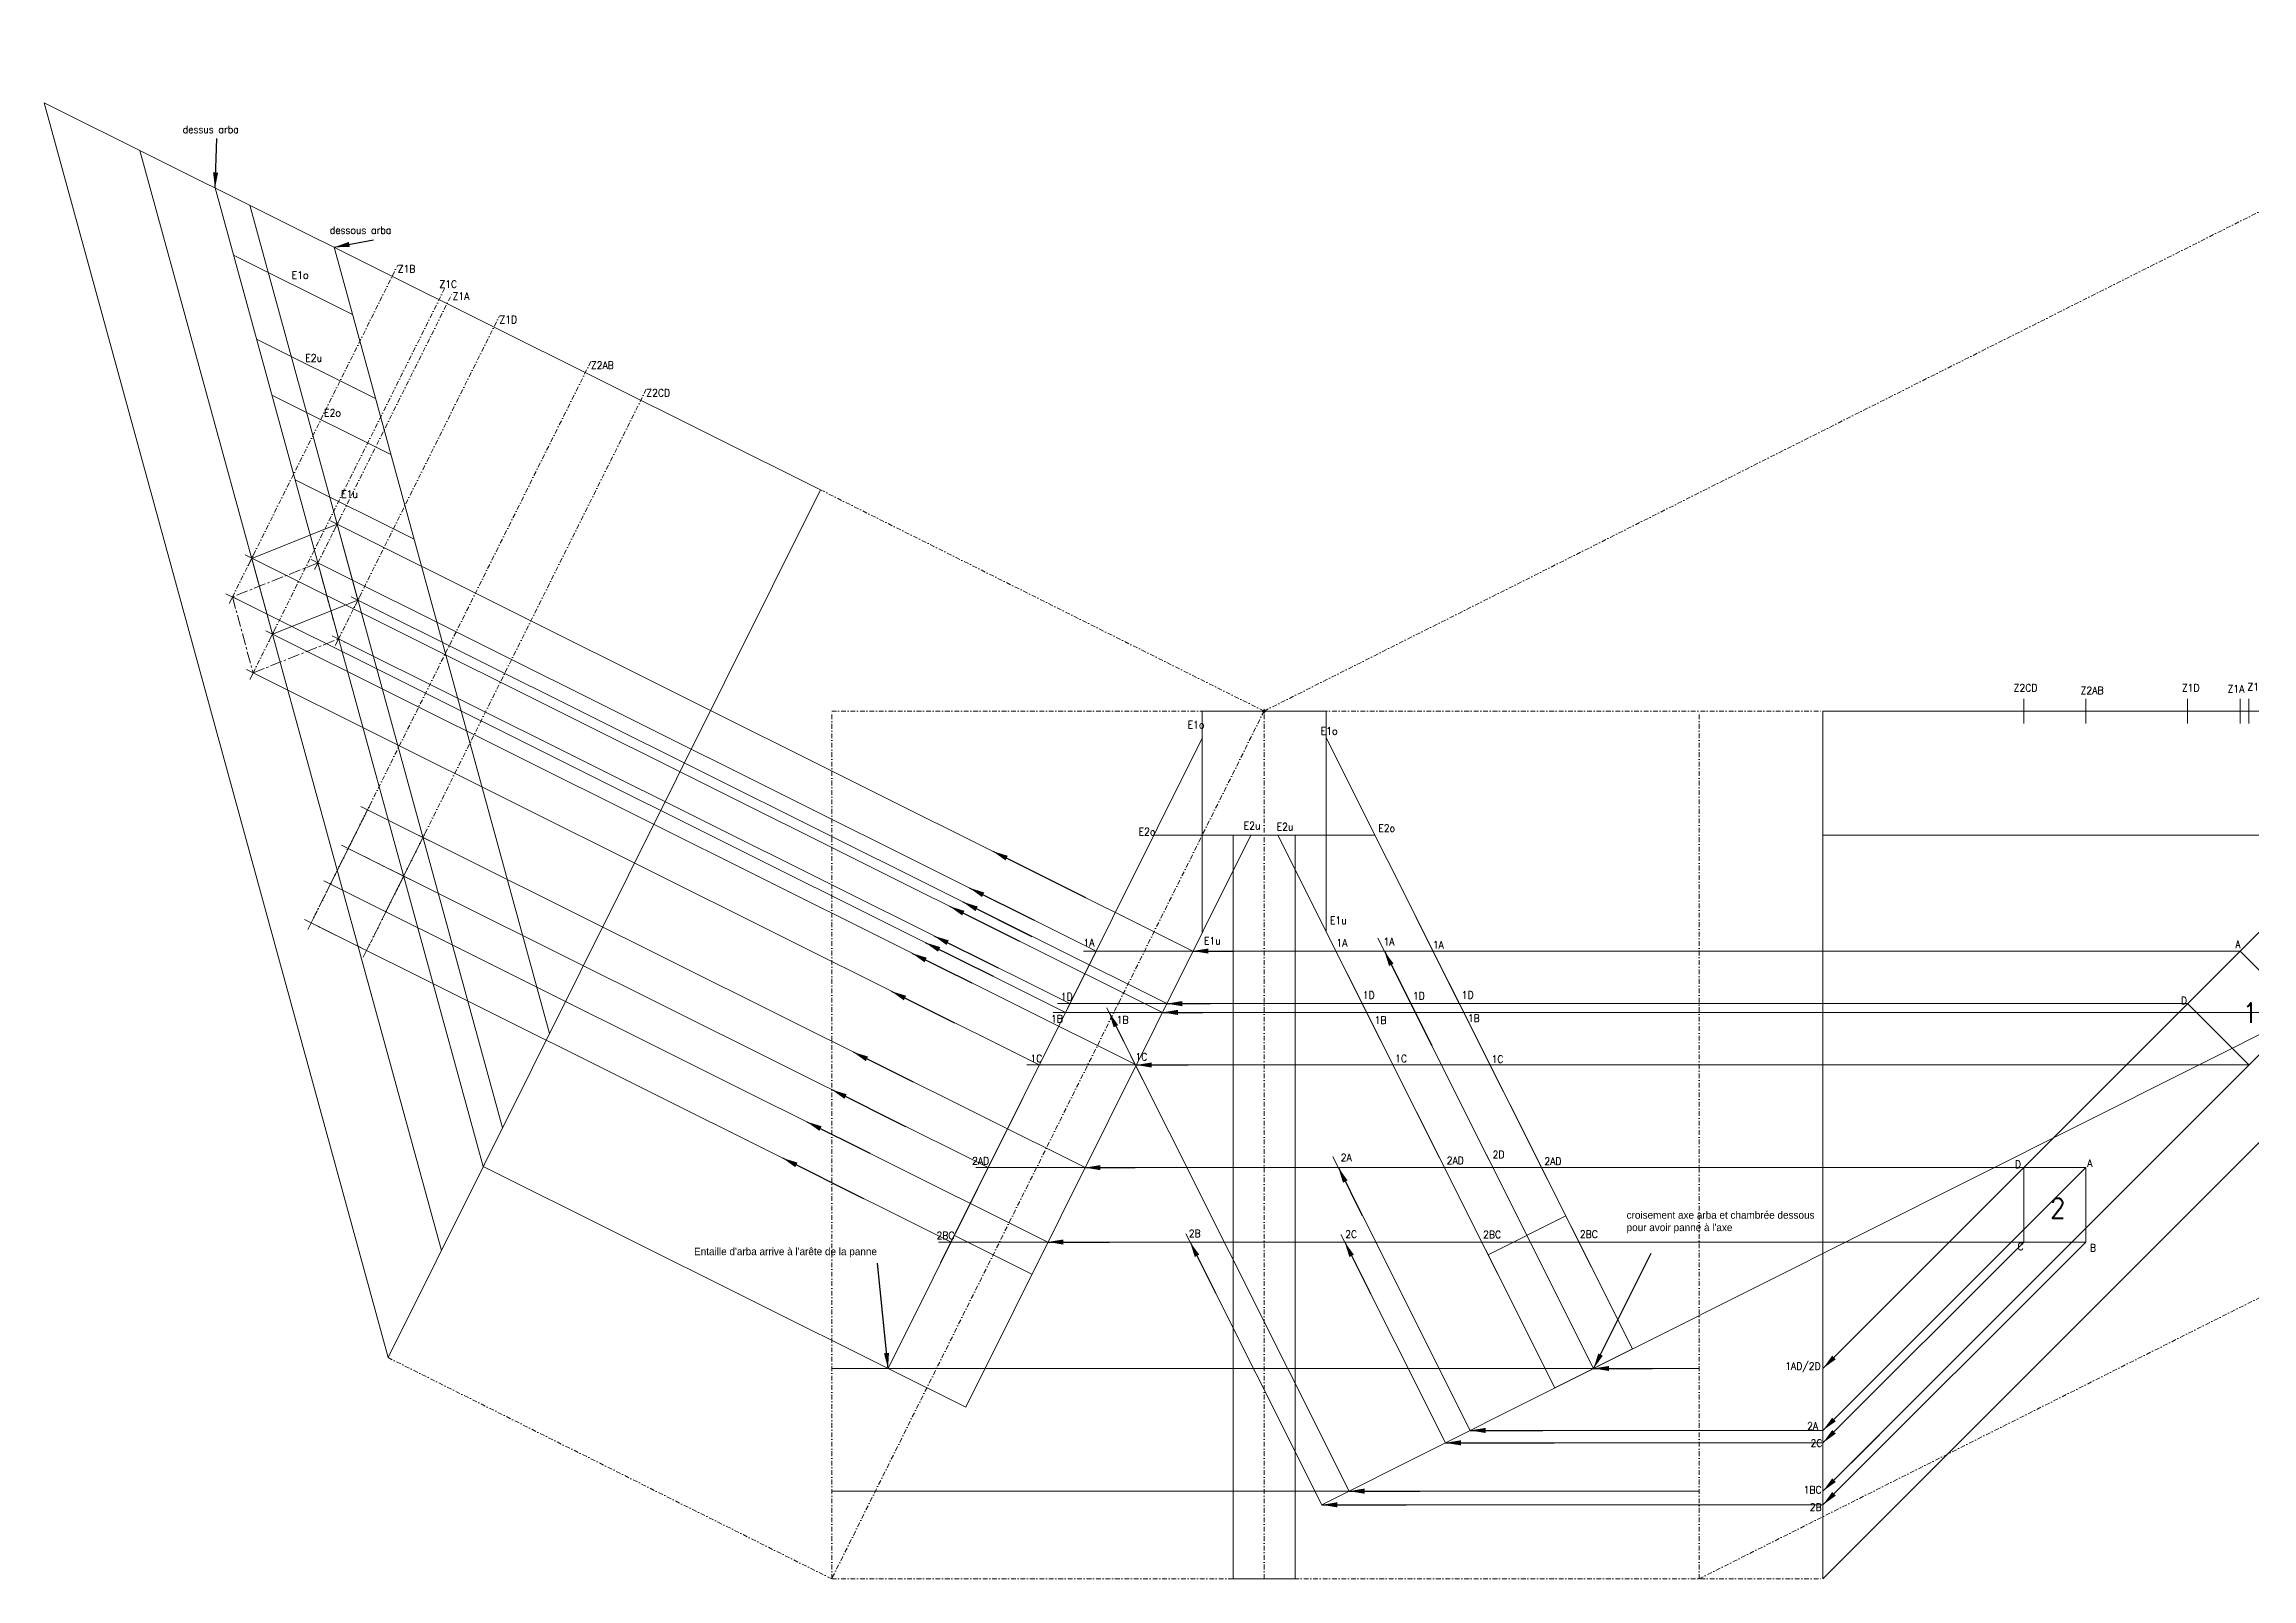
# Model space of a CAD drawing. Header units: millimetres. Extents: x -318 to 1024, y 0 to 776.
# Drawn here: x -318 to 573, y 0 to 619 of the extents above; entities that cross this region are included whole.
import ezdxf

# ---------------------------------------------------------------- set-up
doc = ezdxf.new("R2010")
doc.units = ezdxf.units.MM
doc.header["$PDMODE"] = 34
doc.linetypes.add('CENTERTINY', pattern=[7.62, 4.7625, -0.9525, 0.9525, -0.9525])
doc.linetypes.add('DASHDOTTINY', pattern=[3.81, 1.905, -0.9025, 0.1, -0.9025])
doc.layers.get('0').update_dxf_attribs({"linetype": 'DASHDOTTINY', "lineweight": 0, "true_color": 0xffffff})
for name, color, linetype, lineweight, true_color in [('0_ch_panne', 3, 'Continuous', 0, 0x00ff00), ('0_vues', 7, 'Continuous', 0, 0xffffff), ('1_arba_droite', 1, 'Continuous', 0, 0xff0000), ('1_arba_gauche', 1, 'Continuous', 0, 0xff0000), ('1_pannes_plan', 1, 'Continuous', 0, 0xff0000), ('barbe_panne_horizontal', 54, 'Continuous', 0, 0x808000), ('barbe_panne_vertical', 94, 'Continuous', 0, 0x008000), ('coupe_bord_pannes', 4, 'Continuous', 0, 0x00ffff), ('emprunte_ous_panne_arba', 6, 'CENTERTINY', 0, 0xff00ff), ('emprunte_us_panne_arba', 5, 'Continuous', 0, 0x0000ff), ('engueulement', 2, 'Continuous', 0, 0xffff00)]:
    doc.layers.add(name, color=color, linetype=linetype, lineweight=lineweight, true_color=true_color)
doc.styles.get("Standard").update_dxf_attribs({"font": ''})
doc.styles.add('textstyle0', font='')
doc.styles.add('textstyle1', font='txt')
doc.styles.add('textstyle11', font='')
doc.styles.add('textstyle12', font='')
doc.styles.add('textstyle13', font='txt')
doc.styles.add('textstyle14', font='')
doc.styles.add('textstyle15', font='')
doc.styles.add('textstyle16', font='')
doc.styles.add('textstyle17', font='')
doc.styles.add('textstyle18', font='')
doc.styles.add('textstyle19', font='')
doc.styles.add('textstyle20', font='')
doc.styles.add('textstyle22', font='')
doc.styles.add('textstyle23', font='')
doc.styles.add('textstyle24', font='')
doc.styles.add('textstyle25', font='')
doc.styles.add('textstyle26', font='')
doc.styles.add('textstyle27', font='')
doc.styles.add('textstyle28', font='')
doc.styles.add('textstyle29', font='')
doc.styles.add('textstyle3', font='')
doc.styles.add('textstyle30', font='')
doc.styles.add('textstyle31', font='')
doc.styles.add('textstyle32', font='')
doc.styles.add('textstyle33', font='')
doc.styles.add('textstyle34', font='')
doc.styles.add('textstyle35', font='')
doc.styles.add('textstyle36', font='')
doc.styles.add('textstyle37', font='')
doc.styles.add('textstyle38', font='')
doc.styles.add('textstyle39', font='')
doc.styles.add('textstyle4', font='')
doc.styles.add('textstyle41', font='')
doc.styles.add('textstyle43', font='')
doc.styles.add('textstyle45', font='')
doc.styles.add('textstyle47', font='')
doc.styles.add('textstyle48', font='')
doc.styles.add('textstyle49', font='')
doc.styles.add('textstyle50', font='')
doc.styles.add('textstyle51', font='')
doc.styles.add('textstyle52', font='')
doc.styles.add('textstyle53', font='')
doc.styles.add('textstyle54', font='')
doc.styles.add('textstyle55', font='')
doc.styles.add('textstyle56', font='')
doc.styles.add('textstyle57', font='')
doc.styles.add('textstyle58', font='')
doc.styles.add('textstyle59', font='')
doc.styles.add('textstyle6', font='')
doc.styles.add('textstyle60', font='')
doc.styles.add('textstyle61', font='')
doc.styles.add('textstyle62', font='')
doc.styles.add('textstyle63', font='')
doc.styles.add('textstyle64', font='')
doc.styles.add('textstyle65', font='')
doc.styles.add('textstyle66', font='')
doc.styles.add('textstyle67', font='')
doc.styles.add('textstyle68', font='')
doc.styles.add('textstyle69', font='')
doc.styles.add('textstyle70', font='')
doc.styles.add('textstyle71', font='')
doc.styles.add('textstyle72', font='')
doc.styles.add('textstyle73', font='')
doc.styles.add('textstyle74', font='')
doc.styles.add('textstyle8', font='')
doc.styles.add('textstyle9', font='')
doc.styles.get('Standard').set_extended_font_data('txt')
doc.styles.get('textstyle0').set_extended_font_data('standard')
doc.styles.get('textstyle11').set_extended_font_data('standard')
doc.styles.get('textstyle12').set_extended_font_data('standard')
doc.styles.get('textstyle14').set_extended_font_data('standard')
doc.styles.get('textstyle15').set_extended_font_data('standard')
doc.styles.get('textstyle16').set_extended_font_data('STANDARD')
doc.styles.get('textstyle17').set_extended_font_data('STANDARD')
doc.styles.get('textstyle18').set_extended_font_data('STANDARD')
doc.styles.get('textstyle19').set_extended_font_data('STANDARD')
doc.styles.get('textstyle20').set_extended_font_data('STANDARD')
doc.styles.get('textstyle22').set_extended_font_data('STANDARD')
doc.styles.get('textstyle23').set_extended_font_data('STANDARD')
doc.styles.get('textstyle24').set_extended_font_data('STANDARD')
doc.styles.get('textstyle25').set_extended_font_data('STANDARD')
doc.styles.get('textstyle26').set_extended_font_data('STANDARD')
doc.styles.get('textstyle27').set_extended_font_data('STANDARD')
doc.styles.get('textstyle28').set_extended_font_data('STANDARD')
doc.styles.get('textstyle29').set_extended_font_data('STANDARD')
doc.styles.get('textstyle3').set_extended_font_data('STANDARD')
doc.styles.get('textstyle30').set_extended_font_data('STANDARD')
doc.styles.get('textstyle31').set_extended_font_data('STANDARD')
doc.styles.get('textstyle32').set_extended_font_data('STANDARD')
doc.styles.get('textstyle33').set_extended_font_data('STANDARD')
doc.styles.get('textstyle34').set_extended_font_data('STANDARD')
doc.styles.get('textstyle35').set_extended_font_data('STANDARD')
doc.styles.get('textstyle36').set_extended_font_data('STANDARD')
doc.styles.get('textstyle37').set_extended_font_data('STANDARD')
doc.styles.get('textstyle38').set_extended_font_data('STANDARD')
doc.styles.get('textstyle39').set_extended_font_data('STANDARD')
doc.styles.get('textstyle4').set_extended_font_data('standard')
doc.styles.get('textstyle41').set_extended_font_data('STANDARD')
doc.styles.get('textstyle43').set_extended_font_data('STANDARD')
doc.styles.get('textstyle45').set_extended_font_data('STANDARD')
doc.styles.get('textstyle47').set_extended_font_data('STANDARD')
doc.styles.get('textstyle48').set_extended_font_data('STANDARD')
doc.styles.get('textstyle49').set_extended_font_data('STANDARD')
doc.styles.get('textstyle50').set_extended_font_data('STANDARD')
doc.styles.get('textstyle51').set_extended_font_data('STANDARD')
doc.styles.get('textstyle52').set_extended_font_data('STANDARD')
doc.styles.get('textstyle53').set_extended_font_data('STANDARD')
doc.styles.get('textstyle54').set_extended_font_data('STANDARD')
doc.styles.get('textstyle55').set_extended_font_data('STANDARD')
doc.styles.get('textstyle56').set_extended_font_data('STANDARD')
doc.styles.get('textstyle57').set_extended_font_data('STANDARD')
doc.styles.get('textstyle58').set_extended_font_data('STANDARD')
doc.styles.get('textstyle59').set_extended_font_data('STANDARD')
doc.styles.get('textstyle6').set_extended_font_data('STANDARD')
doc.styles.get('textstyle60').set_extended_font_data('STANDARD')
doc.styles.get('textstyle61').set_extended_font_data('STANDARD')
doc.styles.get('textstyle62').set_extended_font_data('STANDARD')
doc.styles.get('textstyle63').set_extended_font_data('STANDARD')
doc.styles.get('textstyle64').set_extended_font_data('STANDARD')
doc.styles.get('textstyle65').set_extended_font_data('STANDARD')
doc.styles.get('textstyle66').set_extended_font_data('STANDARD')
doc.styles.get('textstyle67').set_extended_font_data('STANDARD')
doc.styles.get('textstyle68').set_extended_font_data('STANDARD')
doc.styles.get('textstyle69').set_extended_font_data('STANDARD')
doc.styles.get('textstyle70').set_extended_font_data('STANDARD')
doc.styles.get('textstyle71').set_extended_font_data('STANDARD')
doc.styles.get('textstyle72').set_extended_font_data('STANDARD')
doc.styles.get('textstyle73').set_extended_font_data('STANDARD')
doc.styles.get('textstyle74').set_extended_font_data('STANDARD')
doc.styles.get('textstyle8').set_extended_font_data('standard')
doc.styles.get('textstyle9').set_extended_font_data('standard')
doc.dimstyles.get("Standard").update_dxf_attribs({"dimtxt": 2.5, "dimasz": 2.5, "dimexe": 1.25, "dimexo": 0.625, "dimtad": 1, "dimtxsty": 'Standard', "dimcen": 2.5, "dimadec": 0, "dimazin": 0, "dimtfac": 1, "dimtmove": 0, "dimatfit": 3, "dimfxl": 1, "dimarcsym": 0})

msp = doc.modelspace()

# ---------------------------------------------------------------- linework, layer by layer
for p, q in [((174.47, 350), (710.79, 618.98)), ((-4.53, 439.22), (174.47, 350)), ((0, 0), (0, 350)), ((174.47, 350), (0, 0)), ((0, 350), (400, 350)), ((174.47, 0), (174.47, 350)), ((350, 0), (350, 350)), ((350, 0), (886.33, 268.98)), ((-178.99, 89.22), (0, 0)), ((0, 0), (400, 0))]:
    msp.add_line(p, q)
msp.add_point((174.47, 350))
at = {"layer": '0_ch_panne'}
for p, q in [((-279.14, 576.11), (-157.48, 132.39)), ((-234.84, 554.03), (-132.81, 181.88)), ((350, 84.85), (0, 84.85)), ((350, 35.36), (0, 35.36))]:
    msp.add_line(p, q, dxfattribs=at)
at = {"layer": '0_vues'}
for p, q in [((-317.77, 595.37), (-4.53, 439.22)), ((-317.77, 595.37), (-178.99, 89.22)), ((-248.82, 560.99), (-140.59, 166.27)), ((-200.77, 537.05), (-113.83, 219.95)), ((-4.53, 439.22), (-178.99, 89.22)), ((149.47, 350), (199.47, 350)), ((149.47, 300), (149.47, 350)), ((199.47, 300), (199.47, 350)), ((400, 0), (400, 350)), ((400, 350), (750, 350)), ((750, 350), (400, 0)), ((481, 355), (481, 345)), ((506, 345), (506, 355)), ((547.14, 345), (547.14, 355)), ((568.35, 345), (568.35, 355)), ((571.89, 345), (571.89, 355)), ((149.47, 339.07), (22.74, 84.85)), ((199.47, 339.19), (323.09, 92.7)), ((169.1, 300), (54.07, 69.24)), ((149.47, 300), (199.47, 300)), ((161.97, 0), (161.97, 300)), ((179.96, 300), (291.8, 77.01)), ((186.97, 0), (186.97, 300)), ((400, 300), (700, 300)), ((615.15, 300), (400, 84.85)), ((664.64, 300), (400, 35.36)), ((568.35, 253.21), (593.1, 228.46)), ((547.14, 231.99), (571.89, 207.25)), ((506, 165.85), (481, 165.85)), ((481, 135.85), (481, 165.85)), ((506, 135.85), (506, 165.85)), ((264.89, 130.66), (296.18, 146.35)), ((49.5, 138.53), (80.83, 122.92)), ((506, 135.85), (481, 135.85)), ((291.8, 77.01), (323.09, 92.7)), ((22.74, 84.85), (54.07, 69.24)), ((161.97, 35.36), (186.97, 35.36)), ((161.97, 0), (186.97, 0))]:
    msp.add_line(p, q, dxfattribs=at)
at = {"layer": '0_vues', "linetype": 'DASHDOTTINY'}
for p, q in [((-241.8, 396.01), (-175.1, 529.83)), ((-233.46, 365.37), (-156.18, 520.4)), ((-207.34, 409.73), (-152.97, 518.8)), ((-199, 379.09), (-134.06, 509.38)), ((-97.17, 490.99), (-210.04, 264.56)), ((-74.79, 479.83), (-187.66, 253.4))]:
    msp.add_line(p, q, dxfattribs=at)
at = {"layer": '1_arba_droite'}
msp.add_line((197.78, 29.85), (843.77, 353.84), dxfattribs=at)
at = {"layer": '1_arba_gauche'}
msp.add_line((-140.59, 166.27), (22.74, 84.85), dxfattribs=at)
at = {"layer": '1_pannes_plan'}
for p, q in [((-199.56, 425.35), (145.77, 253.21)), ((-234.02, 411.62), (133.43, 228.46)), ((-207.34, 409.73), (106.66, 253.21)), ((-241.8, 396.01), (94.33, 228.46)), ((-191.22, 394.7), (135.2, 231.99)), ((-225.68, 380.98), (122.86, 207.25)), ((96.09, 231.99), (-199, 379.09)), ((-233.46, 365.37), (83.75, 207.25)), ((-187.31, 310.17), (102.22, 165.85)), ((-195.09, 294.56), (63.12, 165.85)), ((87.27, 135.85), (-202.26, 280.17)), ((-210.04, 264.56), (48.16, 135.85)), ((568.35, 253.21), (106.66, 253.21)), ((223.01, 253.21), (307.44, 84.85)), ((547.14, 231.99), (96.09, 231.99)), ((593.1, 228.46), (94.33, 228.46)), ((111.9, 228.46), (208.75, 35.36)), ((571.89, 207.25), (83.75, 207.25)), ((506, 165.85), (63.12, 165.85)), ((204.44, 165.85), (257.6, 59.85)), ((506, 165.85), (400, 59.85)), ((506, 135.85), (48.16, 135.85)), ((144.62, 135.85), (197.78, 29.85)), ((207, 135.85), (247.63, 54.85)), ((481, 135.85), (400, 54.85)), ((506, 135.85), (400, 29.85)), ((400, 54.85), (247.63, 54.85)), ((400, 59.85), (257.6, 59.85)), ((400, 29.85), (197.78, 29.85))]:
    msp.add_line(p, q, dxfattribs=at)
at = {"layer": 'barbe_panne_horizontal'}
for p, q in [((220.39, 258.42), (226.29, 246.67)), ((218.57, 253.21), (228.01, 253.21)), ((227.65, 231.99), (238.36, 231.99)), ((231.24, 236.8), (235.39, 228.52)), ((108.66, 228.46), (118.52, 228.46)), ((110.97, 230.33), (114.54, 223.2)), ((117.81, 207.25), (127.91, 207.25)), ((120.57, 211.19), (125.46, 201.43)), ((202.19, 170.33), (206.43, 161.88)), ((264.1, 171.28), (268.76, 161.99)), ((200.24, 165.85), (208.94, 165.85)), ((261.5, 165.85), (272.18, 165.85)), ((139.64, 135.85), (149.97, 135.85)), ((142.95, 139.18), (146.48, 132.14)), ((203.41, 135.85), (209.48, 135.85)), ((205.47, 138.9), (208.77, 132.33))]:
    msp.add_line(p, q, dxfattribs=at)
at = {"layer": 'barbe_panne_vertical'}
for p, q in [((198.04, 263.95), (268.82, 122.84)), ((208.43, 253.21), (198.43, 253.21)), ((219.07, 231.99), (209.07, 231.99)), ((220.84, 228.46), (210.84, 228.46)), ((231.48, 207.25), (221.48, 207.25)), ((252.24, 165.85), (242.24, 165.85)), ((267.29, 135.85), (257.29, 135.85))]:
    msp.add_line(p, q, dxfattribs=at)
at = {"layer": 'coupe_bord_pannes'}
for p, q in [((235.71, 266.93), (306.56, 125.65)), ((106.66, 253.21), (43.95, 127.39)), ((111.66, 253.21), (101.66, 253.21)), ((247.59, 253.21), (237.59, 253.21)), ((101.09, 231.99), (91.09, 231.99)), ((258.23, 231.99), (248.23, 231.99)), ((99.33, 228.46), (89.33, 228.46)), ((260, 228.46), (250, 228.46)), ((88.75, 207.25), (78.75, 207.25)), ((270.64, 207.25), (260.64, 207.25)), ((68.12, 165.85), (58.12, 165.85)), ((291.4, 165.85), (281.4, 165.85)), ((53.16, 135.85), (43.16, 135.85)), ((306.45, 135.85), (296.45, 135.85))]:
    msp.add_line(p, q, dxfattribs=at)
at = {"layer": 'emprunte_ous_panne_arba'}
for p, q in [((-210.03, 411.07), (-204.66, 408.39)), ((-208.68, 407.05), (-206, 412.42)), ((-207.34, 409.73), (-241.8, 396.01)), ((-199, 379.09), (-207.34, 409.73)), ((-244.49, 397.35), (-239.12, 394.67)), ((-243.14, 393.33), (-240.46, 398.69)), ((-241.8, 396.01), (-233.46, 365.37)), ((-233.46, 365.37), (-199, 379.09)), ((-201.62, 380.39), (-196.25, 377.72)), ((-200.34, 376.4), (-197.66, 381.77)), ((-236.14, 366.71), (-230.78, 364.03)), ((-234.8, 362.68), (-232.12, 368.05)), ((-210.04, 264.56), (-195.09, 294.56)), ((-197.77, 295.9), (-192.4, 293.22)), ((-196.43, 291.87), (-193.75, 297.24)), ((-195.09, 294.56), (-172.71, 283.41)), ((-174.05, 280.72), (-171.37, 286.09)), ((-172.7, 283.41), (-187.66, 253.4)), ((-175.39, 284.75), (-170.02, 282.07)), ((-212.73, 265.9), (-207.36, 263.22)), ((-211.38, 261.87), (-208.71, 267.24)), ((-187.66, 253.4), (-210.04, 264.56)), ((-190.35, 254.74), (-184.98, 252.06)), ((-189, 250.72), (-186.33, 256.09))]:
    msp.add_line(p, q, dxfattribs=at)
at = {"layer": 'emprunte_us_panne_arba'}
for p, q in [((-200.9, 422.66), (-198.22, 428.03)), ((-234.03, 411.6), (-199.56, 425.35)), ((-196.87, 424.01), (-202.24, 426.68)), ((-199.56, 425.35), (-191.18, 394.78)), ((-231.33, 410.29), (-236.7, 412.96)), ((-232.7, 414.28), (-235.37, 408.91)), ((-225.65, 381.03), (-234.03, 411.6)), ((-191.18, 394.78), (-225.65, 381.03)), ((-188.49, 393.44), (-193.86, 396.12)), ((-189.88, 397.39), (-192.56, 392.02)), ((-224.31, 383.71), (-226.99, 378.34)), ((-222.97, 379.69), (-228.34, 382.37)), ((-188.64, 307.49), (-185.97, 312.86)), ((-187.31, 310.17), (-202.26, 280.17)), ((-189.99, 311.51), (-184.62, 308.83)), ((-164.92, 299.01), (-187.31, 310.17)), ((-179.88, 269.02), (-164.92, 299.01)), ((-167.61, 300.35), (-162.24, 297.68)), ((-166.26, 296.33), (-163.58, 301.7)), ((-204.95, 281.51), (-199.58, 278.83)), ((-203.6, 277.49), (-200.92, 282.86)), ((-202.26, 280.17), (-179.88, 269.02)), ((-182.57, 270.35), (-177.2, 267.68)), ((-178.54, 271.7), (-181.22, 266.33))]:
    msp.add_line(p, q, dxfattribs=at)
at = {"layer": 'engueulement'}
for p, q in [((-241.39, 533.9), (-193.35, 509.96)), ((-232.09, 499.98), (-184.04, 476.03)), ((-225.9, 477.4), (-177.85, 453.45)), ((-216.53, 443.25), (-168.49, 419.3)), ((149.47, 300), (129.99, 300)), ((149.54, 300), (149.54, 260.77)), ((199.47, 300), (199.47, 261.12)), ((199.47, 300), (219.12, 300))]:
    msp.add_line(p, q, dxfattribs=at)

# ---------------------------------------------------------------- texts
at = {"layer": '0_vues', "attachment_point": 1}
for s, insert, char_height, width, style in [('dessus arba', (-261.87, 586.09), 3, 24.25, 'textstyle0'), ('dessous arba', (-202.51, 545.47), 3, 26.5833, 'textstyle4'), ('Z1B', (-175.1, 529.83), 3, 6, 'textstyle26'), ('Z1C', (-158.27, 523.71), 3, 5.6667, 'textstyle27'), ('Z1A', (-152.97, 518.81), 3, 6.3333, 'textstyle18'), ('Z1D', (-134.06, 509.38), 3, 6, 'textstyle19'), ('Z2AB', (-97.17, 490.99), 3, 9.6667, 'textstyle16'), ('Z2CD', (-74.79, 479.83), 3, 9, 'textstyle17'), ('Z2CD', (476.94, 360.85), 3, 9, 'textstyle24'), ('Z2AB', (503.95, 359.83), 3, 9.6667, 'textstyle25'), ('Z1D', (544.8, 360.85), 3, 6, 'textstyle22'), ('Z1A', (563.23, 360.45), 3, 6.3333, 'textstyle23'), ('Z1C', (571.27, 361.23), 3, 5.6667, 'textstyle20'), ('A', (566.4, 257.41), 3, 2, 'textstyle8'), ('D', (544.4, 234.72), 3, 1.6667, 'textstyle9'), ('1', (569.25, 232.32), 8, 1.7778, 'textstyle15'), ('D', (477.43, 168.69), 3, 1.6667, 'textstyle3'), ('A', (506.58, 169.16), 3, 2, 'textstyle12'), ('2', (491.61, 153.5), 8, 3.5556, 'textstyle14'), ('C', (478.47, 135.57), 3, 1.3333, 'textstyle6'), ('B', (507.72, 135.01), 3, 1.6667, 'textstyle11')]:
    msp.add_mtext(s, dxfattribs=dict(at, insert=insert, char_height=char_height, width=width, style=style))
at = {"layer": '1_arba_droite', "insert": (320.76, 148.24), "char_height": 3, "width": 87.25, "attachment_point": 1, "style": 'textstyle1'}
msp.add_mtext("croisement axe arba et chambrée dessous\\Ppour avoir panne à l'axe", dxfattribs=at)
at = {"layer": '1_arba_gauche', "insert": (-55.53, 133.54), "char_height": 3, "width": 90.4167, "attachment_point": 1, "style": 'textstyle13'}
msp.add_mtext("Entaille d'arba arrive à l'arête de la panne", dxfattribs=at)
at = {"layer": '1_pannes_plan', "char_height": 3, "attachment_point": 1}
for s, insert, width, style in [('1AD/2D', (384.75, 87.31), 13.6667, 'textstyle49'), ('2A', (393.6, 63.13), 4.3333, 'textstyle48'), ('2C', (394.98, 56.23), 3.6667, 'textstyle51'), ('1BC', (392.18, 37.36), 5.6667, 'textstyle52'), ('2B', (394.64, 30.36), 4, 'textstyle50')]:
    msp.add_mtext(s, dxfattribs=dict(at, insert=insert, width=width, style=style))
at = {"layer": 'barbe_panne_horizontal', "char_height": 3, "attachment_point": 1}
for s, insert, width, style in [('1A', (222.69, 258.5), 3.6667, 'textstyle39'), ('1D', (234.53, 236.65), 3.3333, 'textstyle38'), ('1B', (114.99, 226.94), 3.3333, 'textstyle56'), ('1C', (122.57, 212.08), 3, 'textstyle53'), ('2A', (205.4, 171.42), 4.3333, 'textstyle37'), ('2D', (266.69, 172.63), 4, 'textstyle36'), ('2B', (144.11, 140.78), 4, 'textstyle54'), ('2C', (207.22, 140.47), 3.6667, 'textstyle55')]:
    msp.add_mtext(s, dxfattribs=dict(at, insert=insert, width=width, style=style))
at = {"layer": 'barbe_panne_vertical', "char_height": 3, "attachment_point": 1}
for s, insert, width, style in [('1A', (203.6, 258.04), 3.6667, 'textstyle67'), ('1D', (214.27, 236.96), 3.3333, 'textstyle69'), ('1B', (219.08, 226.82), 3.3333, 'textstyle68'), ('1C', (227.35, 211.34), 3, 'textstyle71'), ('2AD', (248.16, 170.24), 7, 'textstyle70'), ('2BC', (262.84, 140.36), 6.3333, 'textstyle72')]:
    msp.add_mtext(s, dxfattribs=dict(at, insert=insert, width=width, style=style))
at = {"layer": 'coupe_bord_pannes', "char_height": 3, "attachment_point": 1}
for s, insert, width, style in [('1A', (101.59, 258.08), 3.6667, 'textstyle65'), ('1A', (242.56, 257.24), 3.6667, 'textstyle66'), ('1D', (92.45, 236.3), 3.3333, 'textstyle57'), ('1D', (254.24, 236.99), 3.3333, 'textstyle58'), ('1B', (88.49, 227.4), 3.3333, 'textstyle59'), ('1B', (256.7, 227.63), 3.3333, 'textstyle60'), ('1C', (80.18, 211.34), 3, 'textstyle61'), ('1C', (266.25, 211.06), 3, 'textstyle62'), ('2AD', (56.64, 170.1), 7, 'textstyle63'), ('2AD', (287.56, 169.92), 7, 'textstyle64'), ('2BC', (42.3, 139.97), 6.3333, 'textstyle73'), ('2BC', (301.9, 140.51), 6.3333, 'textstyle74')]:
    msp.add_mtext(s, dxfattribs=dict(at, insert=insert, width=width, style=style))
at = {"layer": 'engueulement', "char_height": 3, "attachment_point": 1}
for s, insert, width, style in [('E1o', (-217.88, 527.35), 5.3333, 'textstyle30'), ('E2u', (-212.41, 493.92), 6, 'textstyle34'), ('E2o', (-204.83, 471.81), 6, 'textstyle33'), ('E1u', (-197.93, 439.03), 5.3333, 'textstyle32'), ('E1o', (143.6, 346.01), 5.3333, 'textstyle29'), ('E1o', (197.33, 343.47), 5.3333, 'textstyle45'), ('E2u', (166.24, 305.27), 6, 'textstyle35'), ('E2u', (179.54, 304.86), 6, 'textstyle43'), ('E2o', (220.57, 304.26), 6, 'textstyle41'), ('E2o', (123.81, 302.86), 6, 'textstyle28'), ('E1u', (150.2, 258.86), 5.3333, 'textstyle31'), ('E1u', (201.04, 267.1), 5.3333, 'textstyle47')]:
    msp.add_mtext(s, dxfattribs=dict(at, insert=insert, width=width, style=style))

# ---------------------------------------------------------------- leaders
at = {"layer": '0_vues'}
for points in [[(-248.82, 560.99), (-248.13, 580.89)], [(-200.77, 537.05), (-184.86, 540.09)]]:
    msp.add_leader(points, dimstyle='Standard', override={"dimscale": 2.5}, dxfattribs=at)
at = {"layer": '1_arba_droite'}
msp.add_leader([(307.44, 84.85), (330.73, 131.29)], dimstyle='Standard', override={"dimscale": 2.5}, dxfattribs=at)
at = {"layer": '1_arba_gauche'}
msp.add_leader([(22.74, 84.85), (18.51, 127.37)], dimstyle='Standard', override={"dimscale": 2.5}, dxfattribs=at)
at = {"layer": '1_pannes_plan'}
for points in [[(64.98, 293.48), (102.4, 274.83)], [(55.53, 278.7), (81.76, 265.62)], [(47.51, 271.29), (75.81, 257.18)], [(52.86, 273.04), (80.75, 259.13)], [(41.2, 259.36), (67.15, 246.42)], [(32.35, 252.36), (56.51, 240.32)], [(37.77, 256.65), (65.11, 243.02)], [(145.77, 253.21), (161.97, 253.21)], [(223.01, 253.21), (242.11, 215.11)], [(23.99, 237.03), (49.54, 224.3)], [(135.2, 231.99), (152.82, 231.99)], [(111.9, 228.46), (117.7, 216.9)], [(133.43, 228.46), (149.71, 228.46)], [(8.62, 212.51), (32.92, 200.39)], [(122.86, 207.25), (143.85, 207.25)], [(0, 197.31), (29.82, 182.45)], [(-10.09, 184.38), (15.45, 171.65)], [(-19.83, 169.74), (12.89, 153.43)], [(102.22, 165.85), (122.46, 165.85)], [(204.44, 165.85), (214.09, 146.59)], [(87.27, 135.85), (112.11, 135.85)], [(144.62, 135.85), (154.88, 115.39)], [(207, 135.85), (217.42, 115.09)], [(400, 84.85), (416, 100.85)], [(307.44, 84.85), (331.17, 84.85)], [(400, 59.85), (412.61, 72.46)], [(400, 54.85), (411.3, 66.15)], [(247.63, 54.85), (291.49, 54.85)], [(257.6, 59.85), (287.01, 59.85)], [(400, 35.36), (422.76, 58.12)], [(208.75, 35.36), (237.34, 35.36)], [(400, 29.85), (413.81, 43.67)], [(197.78, 29.85), (231.82, 29.85)]]:
    msp.add_leader(points, dimstyle='Standard', override={"dimscale": 2.5}, dxfattribs=at)

doc.saveas('drawing.dxf')
